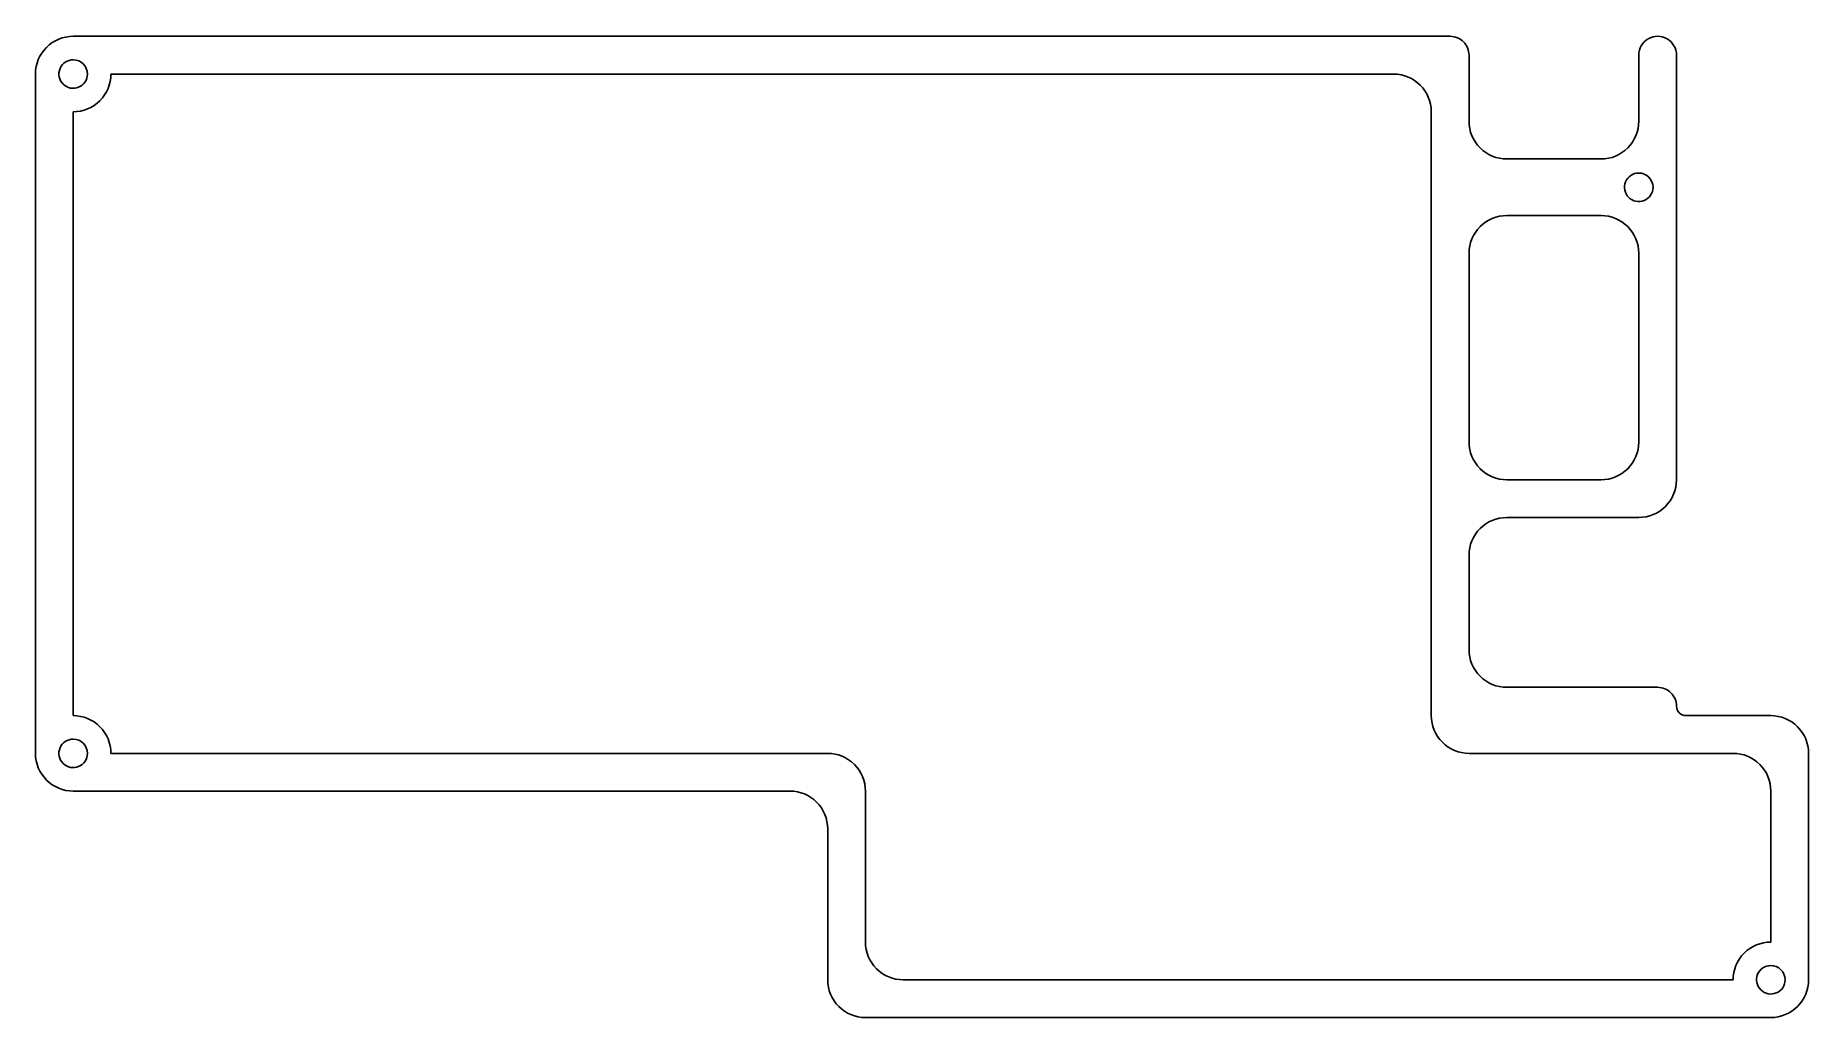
# Model space of a CAD drawing. Header units: millimetres. Extents: x 0 to 149, y 0 to 83.
import ezdxf

# ---------------------------------------------------------------- set-up
doc = ezdxf.new("R2010")
doc.units = ezdxf.units.MM
doc.layers.get('0').update_dxf_attribs({"linetype": 'CONTINUOUS'})

msp = doc.modelspace()

# ---------------------------------------------------------------- linework, layer by layer
at = {"color": 7}
for p, q in [((3.25, 82.624997), (119.137503, 82.624997)), ((3.25, 80.649995), (3.25, 80.649995)), ((120.725003, 81.037497), (120.725003, 75.481297)), ((135.012503, 75.481297), (135.012503, 81.037497)), ((138.187503, 81.037497), (138.187503, 45.318796)), ((0.075, 22.299996), (0.075, 79.449997)), ((114.375003, 79.449997), (6.425, 79.449997)), ((3.25, 76.274997), (3.25, 25.474996)), ((117.550003, 25.474996), (117.550003, 76.274997)), ((123.900003, 72.306297), (131.837503, 72.306297)), ((135.012503, 71.124998), (135.012503, 71.124998)), ((131.837503, 67.543797), (123.900003, 67.543797)), ((120.725003, 64.368797), (120.725003, 48.493796)), ((135.012503, 48.493796), (135.012503, 64.368797)), ((123.900003, 45.318796), (131.837503, 45.318796)), ((123.900003, 42.143796), (135.012503, 42.143796)), ((120.725003, 31.031296), (120.725003, 38.968796)), ((123.900003, 27.856296), (135.012503, 27.856296)), ((135.012503, 27.856296), (136.600003, 27.856296)), ((138.981303, 25.474996), (146.125004, 25.474996)), ((3.25, 23.499993), (3.25, 23.499993)), ((6.425, 22.299996), (66.750002, 22.299996)), ((142.950003, 22.299996), (120.725003, 22.299996)), ((149.300004, 3.249995), (149.300004, 22.299996)), ((63.575002, 19.124995), (3.25, 19.124995)), ((69.925002, 6.424995), (69.925002, 19.124995)), ((146.125004, 19.124995), (146.125004, 6.424995)), ((66.750002, 15.949995), (66.750002, 3.249995)), ((73.100002, 3.249995), (142.950003, 3.249995)), ((146.124994, 4.449995), (146.124994, 4.449995)), ((69.925002, 0.074995), (146.125004, 0.074995))]:
    msp.add_line(p, q, dxfattribs=at)
for points in [[(3.25, 82.624997), (2.407938, 82.624997), (1.600364, 82.290489), (1.004936, 81.695061)], [(120.260035, 82.160029), (119.962321, 82.457743), (119.558534, 82.624997), (119.137503, 82.624997)], [(120.725003, 81.037497), (120.725003, 81.458528), (120.557749, 81.862315), (120.260035, 82.160029)], [(135.806253, 82.412312), (135.315079, 82.128733), (135.012503, 81.604656), (135.012503, 81.037497)], [(137.393753, 82.412312), (136.902579, 82.695892), (136.297428, 82.695892), (135.806253, 82.412312)], [(138.187503, 81.037497), (138.187503, 81.604656), (137.884928, 82.128733), (137.393753, 82.412312)], [(1.004936, 81.695061), (0.409508, 81.099633), (0.075, 80.292059), (0.075, 79.449997)], [(3.25, 80.649995), (2.764645, 80.649995), (2.327082, 80.357624), (2.141345, 79.909215)], [(4.45, 79.449995), (4.45, 80.112737), (3.912742, 80.649995), (3.25, 80.649995)], [(2.141345, 79.909215), (1.955607, 79.460806), (2.058274, 78.944664), (2.401472, 78.601467)], [(3.70922, 78.341339), (4.157629, 78.527077), (4.45, 78.96464), (4.45, 79.449995)], [(5.495064, 77.204933), (6.090492, 77.800361), (6.425, 78.607935), (6.425, 79.449997)], [(117.550003, 76.274997), (117.550003, 78.028501), (116.128507, 79.449997), (114.375003, 79.449997)], [(2.401472, 78.601467), (2.74467, 78.258269), (3.260811, 78.155602), (3.70922, 78.341339)], [(3.25, 76.274997), (4.092062, 76.274997), (4.899636, 76.609505), (5.495064, 77.204933)], [(120.725003, 75.481297), (120.725003, 74.639234), (121.059511, 73.831661), (121.654939, 73.236233)], [(134.082567, 73.236233), (134.677995, 73.831661), (135.012503, 74.639234), (135.012503, 75.481297)], [(121.654939, 73.236233), (122.250367, 72.640805), (123.057941, 72.306297), (123.900003, 72.306297)], [(131.837503, 72.306297), (132.679566, 72.306297), (133.487139, 72.640805), (134.082567, 73.236233)], [(133.903848, 70.384218), (133.718111, 69.935809), (133.820778, 69.419667), (134.163975, 69.07647)], [(135.012503, 71.124998), (134.527149, 71.124998), (134.089585, 70.832627), (133.903848, 70.384218)], [(135.861031, 70.773526), (135.635988, 70.99857), (135.330763, 71.124998), (135.012503, 71.124998)], [(136.212503, 69.924998), (136.212503, 70.243257), (136.086075, 70.548482), (135.861031, 70.773526)], [(134.163975, 69.07647), (134.507173, 68.733272), (135.023314, 68.630605), (135.471723, 68.816342)], [(135.471723, 68.816342), (135.920133, 69.002079), (136.212503, 69.439643), (136.212503, 69.924998)], [(123.900003, 67.543797), (123.057941, 67.543797), (122.250367, 67.209289), (121.654939, 66.613861)], [(134.082567, 66.613861), (133.487139, 67.209289), (132.679566, 67.543797), (131.837503, 67.543797)], [(121.654939, 66.613861), (121.059511, 66.018433), (120.725003, 65.210859), (120.725003, 64.368797)], [(135.012503, 64.368797), (135.012503, 65.210859), (134.677995, 66.018433), (134.082567, 66.613861)], [(120.725003, 48.493796), (120.725003, 47.651734), (121.059511, 46.84416), (121.654939, 46.248732)], [(134.082567, 46.248732), (134.677995, 46.84416), (135.012503, 47.651734), (135.012503, 48.493796)], [(121.654939, 46.248732), (122.250367, 45.653304), (123.057941, 45.318796), (123.900003, 45.318796)], [(131.837503, 45.318796), (132.679566, 45.318796), (133.487139, 45.653304), (134.082567, 46.248732)], [(137.257567, 43.073732), (137.852995, 43.66916), (138.187503, 44.476734), (138.187503, 45.318796)], [(123.900003, 42.143796), (123.057941, 42.143796), (122.250367, 41.809288), (121.654939, 41.21386)], [(135.012503, 42.143796), (135.854566, 42.143796), (136.662139, 42.478304), (137.257567, 43.073732)], [(121.654939, 41.21386), (121.059511, 40.618432), (120.725003, 39.810858), (120.725003, 38.968796)], [(120.725003, 31.031296), (120.725003, 30.189233), (121.059511, 29.38166), (121.654939, 28.786232)], [(121.654939, 28.786232), (122.250367, 28.190804), (123.057941, 27.856296), (123.900003, 27.856296)], [(137.722535, 27.391328), (137.424821, 27.689042), (137.021034, 27.856296), (136.600003, 27.856296)], [(138.187503, 26.268796), (138.187503, 26.689827), (138.020249, 27.093614), (137.722535, 27.391328)], [(5.495064, 24.54506), (4.899636, 25.140488), (4.092062, 25.474996), (3.25, 25.474996)], [(117.550003, 25.474996), (117.550003, 24.632933), (117.884511, 23.82536), (118.479939, 23.229932)], [(138.187503, 26.268796), (138.187503, 26.058267), (138.271136, 25.856361), (138.420002, 25.707494)], [(138.420002, 25.707494), (138.568868, 25.558628), (138.770775, 25.474996), (138.981303, 25.474996)], [(148.370068, 24.54506), (147.77464, 25.140488), (146.967066, 25.474996), (146.125004, 25.474996)], [(6.425, 22.299996), (6.425, 23.142058), (6.090492, 23.949632), (5.495064, 24.54506)], [(149.300004, 22.299996), (149.300004, 23.142058), (148.965496, 23.949632), (148.370068, 24.54506)], [(2.141345, 22.759213), (1.955607, 22.310803), (2.058274, 21.794662), (2.401472, 21.451464)], [(3.25, 23.499993), (2.764645, 23.499993), (2.327082, 23.207622), (2.141345, 22.759213)], [(4.45, 22.299993), (4.45, 22.962734), (3.912742, 23.499993), (3.25, 23.499993)], [(118.479939, 23.229932), (119.075367, 22.634504), (119.882941, 22.299996), (120.725003, 22.299996)], [(0.075, 22.299996), (0.075, 21.457933), (0.409508, 20.650359), (1.004936, 20.054931)], [(2.401472, 21.451464), (2.74467, 21.108267), (3.260811, 21.0056), (3.70922, 21.191337)], [(3.70922, 21.191337), (4.157629, 21.377074), (4.45, 21.814638), (4.45, 22.299993)], [(68.995066, 21.37006), (68.399638, 21.965488), (67.592064, 22.299996), (66.750002, 22.299996)], [(69.925002, 19.124995), (69.925002, 19.967058), (69.590494, 20.774632), (68.995066, 21.37006)], [(145.195068, 21.37006), (144.59964, 21.965488), (143.792066, 22.299996), (142.950003, 22.299996)], [(146.125004, 19.124995), (146.125004, 19.967058), (145.790496, 20.774632), (145.195068, 21.37006)], [(1.004936, 20.054931), (1.600364, 19.459503), (2.407938, 19.124995), (3.25, 19.124995)], [(65.820066, 18.195059), (65.224638, 18.790487), (64.417064, 19.124995), (63.575002, 19.124995)], [(66.750002, 15.949995), (66.750002, 16.792058), (66.415494, 17.599631), (65.820066, 18.195059)], [(69.925002, 6.424995), (69.925002, 5.582933), (70.25951, 4.775359), (70.854938, 4.179931)], [(146.125004, 6.424995), (145.282941, 6.424995), (144.475367, 6.090487), (143.879939, 5.495059)], [(143.879939, 5.495059), (143.284511, 4.899631), (142.950003, 4.092057), (142.950003, 3.249995)], [(66.750002, 3.249995), (66.750002, 2.407933), (67.08451, 1.600359), (67.679938, 1.004931)], [(70.854938, 4.179931), (71.450366, 3.584503), (72.257939, 3.249995), (73.100002, 3.249995)], [(145.016338, 3.709215), (144.830601, 3.260806), (144.933268, 2.744665), (145.276465, 2.401467)], [(146.124994, 4.449995), (145.639639, 4.449995), (145.202075, 4.157624), (145.016338, 3.709215)], [(146.973522, 4.098523), (146.748478, 4.323567), (146.443253, 4.449995), (146.124994, 4.449995)], [(146.584214, 2.14134), (147.032623, 2.327077), (147.324994, 2.76464), (147.324994, 3.249995)], [(147.324994, 3.249995), (147.324994, 3.568255), (147.198565, 3.87348), (146.973522, 4.098523)], [(148.370068, 1.004931), (148.965496, 1.600359), (149.300004, 2.407933), (149.300004, 3.249995)], [(145.276465, 2.401467), (145.619663, 2.058269), (146.135804, 1.955602), (146.584214, 2.14134)], [(67.679938, 1.004931), (68.275366, 0.409503), (69.082939, 0.074995), (69.925002, 0.074995)], [(146.125004, 0.074995), (146.967066, 0.074995), (147.77464, 0.409503), (148.370068, 1.004931)]]:
    msp.add_open_spline(points, degree=3, dxfattribs=at)

doc.saveas('drawing.dxf')
